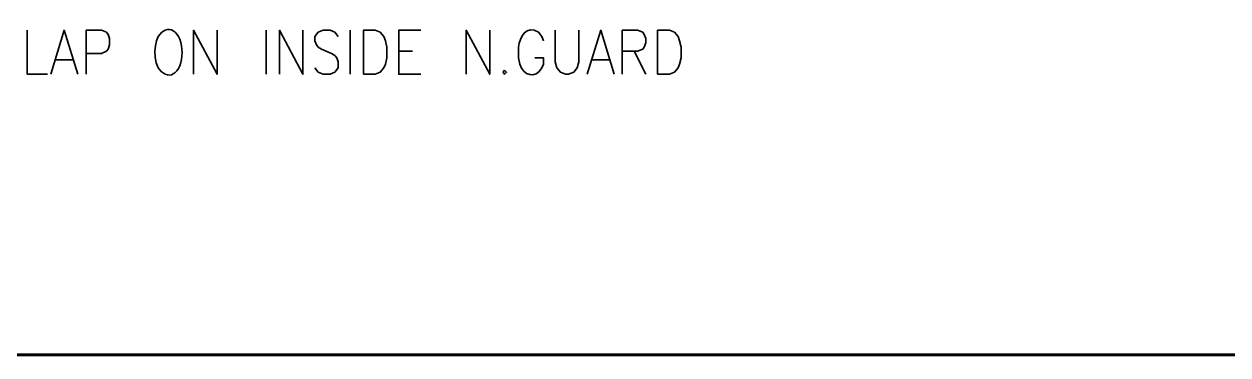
# Model space of a CAD drawing. Header units: inches. Extents: x 5 to 516, y -193 to 129.
# Drawn here: x 170.89 to 181.12, y -122.96 to -120.15 of the extents above; entities that cross this region are included whole.
import ezdxf

# ---------------------------------------------------------------- set-up
doc = ezdxf.new("R2010")
doc.units = ezdxf.units.IN
doc.header["$MEASUREMENT"] = 0
doc.layers.add('PDF3_Geometry', color=7, linetype='Continuous')

msp = doc.modelspace()

# ---------------------------------------------------------------- linework, layer by layer
at = {"layer": 'PDF3_Geometry', "lineweight": 35}
for points in [[(170.9143373, -120.2044781), (170.9143373, -120.5777875), (171.0876595, -120.5777875)], [(171.1143299, -120.5777876), (171.227656, -120.2044782), (171.3443152, -120.5777876)], [(171.4143053, -120.5777876), (171.4143053, -120.2044782), (171.5442969, -120.2044782), (171.5876275, -120.2211438), (171.60096, -120.2411425), (171.6142924, -120.2744737), (171.6142924, -120.3278036), (171.60096, -120.3644679), (171.5876275, -120.3811335), (171.5442969, -120.4011322), (171.4143053, -120.4011322)], [(172.0876019, -120.2044781), (172.0576039, -120.2211437), (172.0276058, -120.257808)], [(172.3275768, -120.5777876), (172.3275768, -120.2044782), (172.527564, -120.5777876), (172.527564, -120.2044782)], [(172.9442094, -120.2044781), (172.9442094, -120.5777875)], [(173.0575376, -120.5777876), (173.0575376, -120.2044782), (173.2575248, -120.5777876), (173.2575248, -120.2044782)], [(173.5575055, -120.2578075), (173.5275075, -120.2211432), (173.48751, -120.2044776), (173.4275139, -120.2044776), (173.3875164, -120.2211432), (173.3575184, -120.2578075), (173.3575184, -120.2944719), (173.3708508, -120.3278031), (173.3875164, -120.3478018), (173.4141814, -120.3644674), (173.5008425, -120.4011317), (173.5275075, -120.4177973), (173.5441731, -120.437796), (173.5575055, -120.4711272), (173.5575055, -120.5244571), (173.5275075, -120.5611214), (173.48751, -120.577787), (173.4275139, -120.577787), (173.3875164, -120.5611214), (173.3575184, -120.5244571)], [(173.6575018, -120.2044781), (173.6575018, -120.5777875)], [(174.2574601, -120.5777876), (174.0708054, -120.5777876), (174.0708054, -120.2044782), (174.2574601, -120.2044782)], [(174.6441058, -120.5777876), (174.6441058, -120.2044782), (174.844093, -120.5777876), (174.844093, -120.2044782)], [(175.3007206, -120.2944721), (175.2873881, -120.2578077), (175.25739, -120.2211434)], [(175.4007169, -120.2044781), (175.4007169, -120.4711277), (175.4140494, -120.5244576), (175.4440475, -120.5611219), (175.487378, -120.5777875), (175.514043, -120.5777875), (175.5573735, -120.5611219), (175.5873716, -120.5244576), (175.6007041, -120.4711277), (175.6007041, -120.2044781)], [(175.6707056, -120.5777876), (175.7873647, -120.2044782), (175.9006908, -120.5777876)], [(175.9706809, -120.5777876), (175.9706809, -120.2044782), (176.1006726, -120.2044782), (176.1440031, -120.2211438), (176.1573356, -120.2411425), (176.1706681, -120.2744737), (176.1706681, -120.311138), (176.1573356, -120.3478023), (176.1440031, -120.3644679), (176.1006726, -120.3811335), (175.9706809, -120.3811335)], [(174.0708054, -120.381133), (174.1874646, -120.381133)], [(175.0874009, -120.347802), (175.0874009, -120.4377962), (175.1007334, -120.4911261)], [(176.0706772, -120.381133), (176.1706708, -120.5777871)], [(171.1576621, -120.4544621), (171.3009863, -120.4544621)], [(175.2873881, -120.5244573), (175.3007206, -120.4911261), (175.3007206, -120.4377962), (175.227392, -120.4377962)], [(175.7140377, -120.4544621), (175.8573619, -120.4544621)]]:
    msp.add_lwpolyline(points, dxfattribs=at)
for points in [[(173.7708165, -120.5777876), (173.7708165, -120.2044782), (173.8708101, -120.2044782), (173.9141407, -120.2211438), (173.9441387, -120.2578081), (173.9574712, -120.2944724), (173.9708037, -120.3478023), (173.9708037, -120.4377965), (173.9574712, -120.4911265), (173.9441387, -120.5244577), (173.9141407, -120.561122), (173.8708101, -120.5777876)], [(176.2706562, -120.5777876), (176.2706562, -120.2044782), (176.3706498, -120.2044782), (176.4139804, -120.2211438), (176.4439785, -120.2578081), (176.4573109, -120.2944724), (176.4706434, -120.3478023), (176.4706434, -120.4377965), (176.4573109, -120.4911265), (176.4439785, -120.5244577), (176.4139804, -120.561122), (176.3706498, -120.5777876)], [(174.970745, -120.544456), (174.9574125, -120.5611216), (174.970745, -120.5777872), (174.9874106, -120.5611216)]]:
    msp.add_lwpolyline(points, close=True, dxfattribs=at)
at = {"layer": 'PDF3_Geometry', "lineweight": 60}
msp.add_lwpolyline([(155.7886388, -122.9609678), (290.779984, -122.9609678)], dxfattribs=at)
at = {"layer": 'PDF3_Geometry', "lineweight": 35}
msp.add_ellipse((172.1181824, -120.3916275), major_axis=(-0.0015934, 0.1939545), ratio=0.5803091389, start_param=2.8523103465, end_param=6.5441559386, dxfattribs=at)
for points in [[(175.25739, -120.2211434), (175.1577298, -120.1519256), (175.0977336, -120.2605298), (175.0874009, -120.347802)], [(172.0276058, -120.257808), (171.9835531, -120.3426915), (171.9801644, -120.5362902), (172.0876019, -120.5777875)], [(175.1007334, -120.4911261), (175.1292871, -120.5916197), (175.2306695, -120.6195623), (175.2873881, -120.5244573)]]:
    msp.add_open_spline(points, degree=3, dxfattribs=at)

doc.saveas('drawing.dxf')
